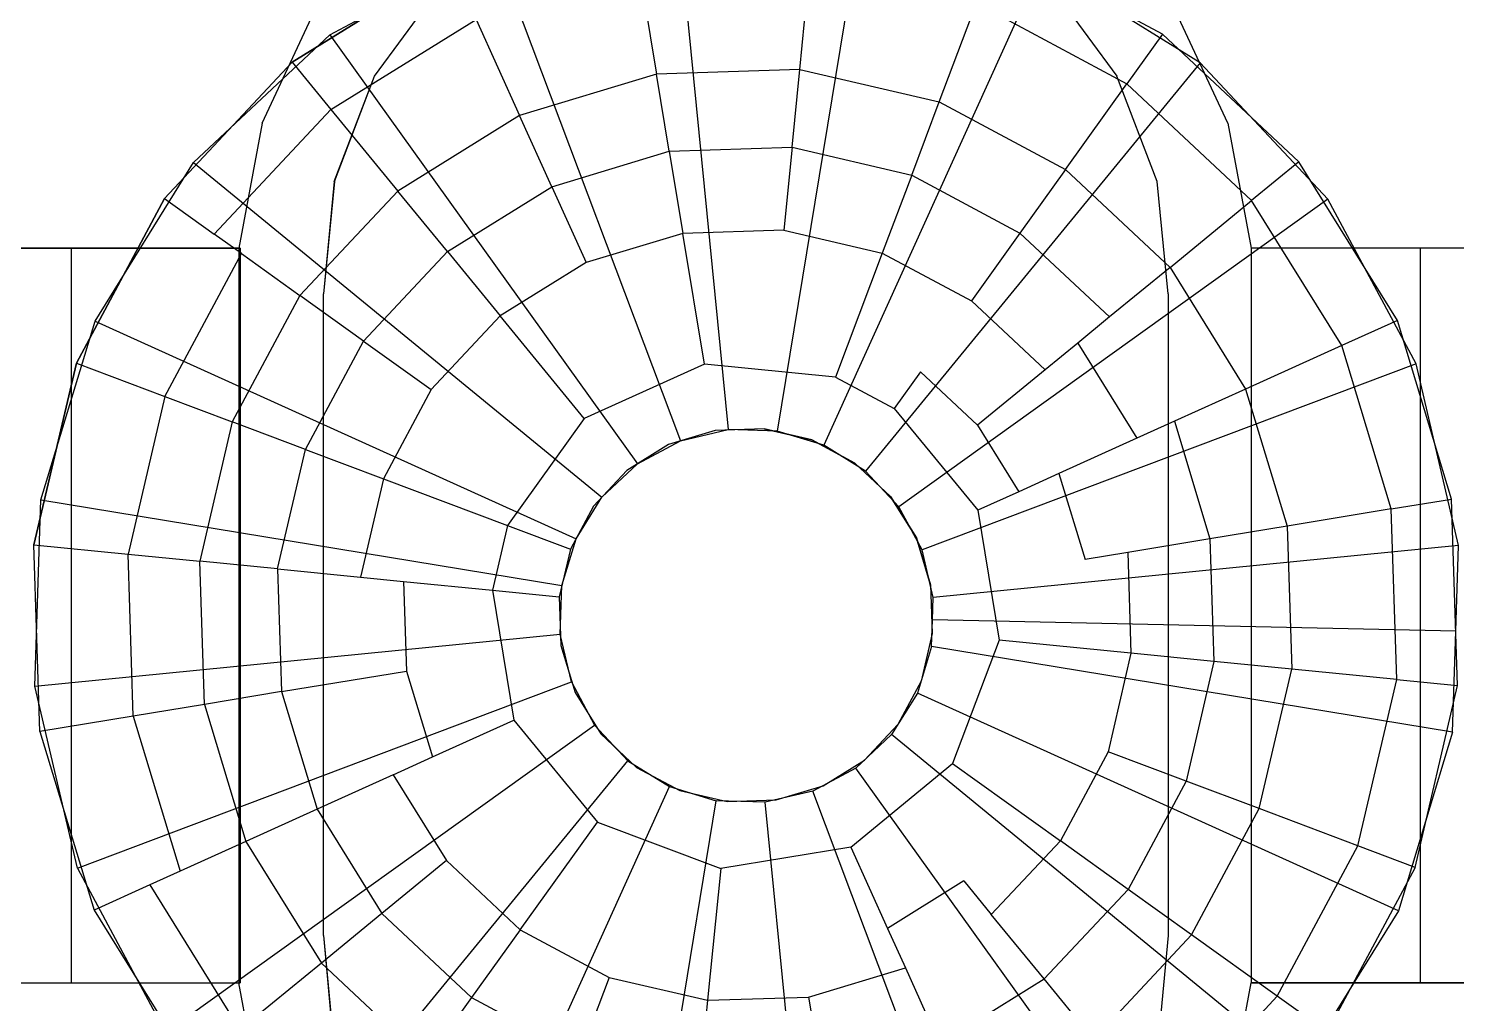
# Model space of a CAD drawing. Extents: x 11992 to 29481, y -6727 to 6811.
# Drawn here: x 19428.43 to 19470.69, y -3080.9 to -3052.04 of the extents above; entities that cross this region are included whole.
import ezdxf

# ---------------------------------------------------------------- set-up
doc = ezdxf.new("R2010")
doc.units = 0
doc.header["$MEASUREMENT"] = 0
doc.layers.get('0').update_dxf_attribs({"color": 8, "linetype": 'CONTINUOUS'})
doc.layers.add('zoylight 5回路', color=4, linetype='CONTINUOUS')

msp = doc.modelspace()

# ---------------------------------------------------------------- linework, layer by layer
for p, q in [((19447.601, -3048.359, -45.497), (19449.139, -3063.908, -45.497)), ((19453.124, -3048.537, -45.497), (19450.585, -3063.955, -45.497)), ((19437.347, -3052.223, -40.497), (19442.219, -3049.616, -40.497)), ((19437.347, -3052.223, -45.497), (19442.219, -3049.616, -45.497)), ((19442.219, -3049.616, -45.497), (19447.729, -3064.238, -45.497)), ((19461.994, -3052.202, -2440.427), (19457.122, -3049.595, -2440.427)), ((19461.994, -3052.202, -2438.427), (19457.122, -3049.595, -2438.427)), ((19436.233, -3053.035, -2440.427), (19440.927, -3050.119, -2440.427)), ((19440.927, -3050.119, -2438.427), (19436.233, -3053.035, -2438.427)), ((19451.255, -3053.246, -2433.636), (19451.562, -3050.14, -2436.349)), ((19458.414, -3050.139, -45.497), (19451.971, -3064.375, -45.497)), ((19463.108, -3053.056, -40.497), (19458.414, -3050.139, -40.497)), ((19463.108, -3053.056, -45.497), (19458.414, -3050.139, -45.497)), ((19446.511, -3050.303, -2436.349), (19447.018, -3053.383, -2433.636)), ((19438.674, -3053.445, -65.512), (19440.65, -3050.751, -65.512)), ((19438.674, -3053.445, -365.512), (19440.65, -3050.751, -365.512)), ((19438.674, -3053.446, -2115.436), (19440.65, -3050.752, -2115.436)), ((19438.674, -3053.446, -2415.436), (19440.65, -3050.752, -2415.436)), ((19458.661, -3050.751, -65.512), (19460.637, -3053.445, -65.512)), ((19458.661, -3050.751, -365.512), (19460.637, -3053.445, -365.512)), ((19458.661, -3050.752, -2115.436), (19460.638, -3053.446, -2115.436)), ((19458.661, -3050.752, -2415.436), (19460.638, -3053.446, -2415.436)), ((19435.345, -3054.835, -2315.496), (19436.942, -3051.417, -2315.496)), ((19435.346, -3054.835, -115.498), (19436.942, -3051.417, -115.498)), ((19455.383, -3054.21, -2433.636), (19456.483, -3051.29, -2436.349)), ((19456.483, -3051.29, -2436.349), (19460.939, -3053.674, -2436.349)), ((19463.925, -3054.835, -115.498), (19462.329, -3051.417, -115.498)), ((19463.925, -3054.835, -2315.496), (19462.329, -3051.417, -2315.496)), ((19437.381, -3054.435, -2436.349), (19441.674, -3051.768, -2436.349)), ((19441.674, -3051.768, -2436.349), (19442.961, -3054.611, -2433.636)), ((19433.315, -3056.003, -40.497), (19437.347, -3052.223, -40.497)), ((19433.315, -3056.003, -45.497), (19437.347, -3052.223, -45.497)), ((19437.347, -3052.223, -40.497), (19437.347, -3052.223, -45.497)), ((19437.347, -3052.223, -45.497), (19446.453, -3064.92, -45.497)), ((19461.994, -3052.202, -2438.427), (19460.939, -3053.674, -2436.349)), ((19466.026, -3055.982, -2440.427), (19461.994, -3052.202, -2440.427)), ((19461.994, -3052.202, -2440.427), (19461.994, -3052.202, -2438.427)), ((19466.026, -3055.982, -2438.427), (19461.994, -3052.202, -2438.427)), ((19432.454, -3057.067, -2440.427), (19436.233, -3053.035, -2440.427)), ((19436.233, -3053.035, -2438.427), (19432.454, -3057.067, -2438.427)), ((19436.233, -3053.035, -2440.427), (19436.233, -3053.035, -2438.427)), ((19436.233, -3053.035, -2438.427), (19437.381, -3054.435, -2436.349)), ((19463.108, -3053.056, -45.497), (19453.2, -3065.138, -45.497)), ((19466.887, -3057.088, -40.497), (19463.108, -3053.056, -40.497)), ((19466.887, -3057.088, -45.497), (19463.108, -3053.056, -45.497)), ((19463.108, -3053.056, -40.497), (19463.108, -3053.056, -45.497)), ((19437.48, -3056.565, -65.512), (19438.674, -3053.445, -65.512)), ((19437.48, -3056.565, -365.512), (19438.674, -3053.445, -365.512)), ((19437.481, -3056.566, -2115.436), (19438.674, -3053.446, -2115.436)), ((19437.481, -3056.566, -2415.436), (19438.674, -3053.446, -2415.436)), ((19438.674, -3053.445, -65.512), (19438.674, -3053.445, -365.512)), ((19438.674, -3053.446, -2115.436), (19438.674, -3053.446, -2415.436)), ((19447.018, -3053.383, -2433.636), (19442.961, -3054.611, -2433.636)), ((19451.255, -3053.246, -2433.636), (19447.018, -3053.383, -2433.636)), ((19447.394, -3055.665, -2432.128), (19447.018, -3053.383, -2433.636)), ((19451.027, -3055.548, -2432.128), (19451.255, -3053.246, -2433.636)), ((19451.255, -3053.246, -2433.636), (19455.383, -3054.21, -2433.636)), ((19461.831, -3056.565, -65.512), (19460.637, -3053.445, -65.512)), ((19461.831, -3056.565, -365.512), (19460.637, -3053.445, -365.512)), ((19460.637, -3053.445, -65.512), (19460.637, -3053.445, -365.512)), ((19461.831, -3056.566, -2115.436), (19460.638, -3053.446, -2115.436)), ((19461.831, -3056.566, -2415.436), (19460.638, -3053.446, -2415.436)), ((19460.638, -3053.446, -2115.436), (19460.638, -3053.446, -2415.436)), ((19459.12, -3056.21, -2433.636), (19460.939, -3053.674, -2436.349)), ((19460.939, -3053.674, -2436.349), (19464.627, -3057.13, -2436.349)), ((19454.567, -3056.375, -2432.128), (19455.383, -3054.21, -2433.636)), ((19455.383, -3054.21, -2433.636), (19459.12, -3056.21, -2433.636)), ((19433.925, -3058.122, -2436.349), (19437.381, -3054.435, -2436.349)), ((19435.346, -3054.835, -115.498), (19434.652, -3058.542, -115.498)), ((19435.345, -3054.835, -2315.496), (19434.652, -3058.543, -2315.496)), ((19435.346, -3054.835, -115.498), (19435.345, -3054.835, -2315.496)), ((19437.381, -3054.435, -2436.349), (19439.36, -3056.849, -2433.636)), ((19442.961, -3054.611, -2433.636), (19439.36, -3056.849, -2433.636)), ((19443.915, -3056.719, -2432.128), (19442.961, -3054.611, -2433.636)), ((19463.925, -3054.835, -115.498), (19464.619, -3058.542, -115.498)), ((19463.925, -3054.835, -2315.496), (19464.619, -3058.543, -2315.496)), ((19463.925, -3054.835, -115.498), (19463.925, -3054.835, -2315.496)), ((19443.915, -3056.719, -2432.128), (19447.394, -3055.665, -2432.128)), ((19447.394, -3055.665, -2432.128), (19451.027, -3055.548, -2432.128)), ((19447.394, -3055.665, -2432.128), (19447.795, -3058.1, -2430.882)), ((19451.027, -3055.548, -2432.128), (19450.784, -3058.004, -2430.882)), ((19451.027, -3055.548, -2432.128), (19454.567, -3056.375, -2432.128)), ((19430.398, -3060.697, -40.497), (19433.315, -3056.003, -40.497)), ((19430.398, -3060.697, -45.497), (19433.315, -3056.003, -45.497)), ((19433.315, -3056.003, -40.497), (19433.315, -3056.003, -45.497)), ((19433.315, -3056.003, -45.497), (19445.397, -3065.91, -45.497)), ((19466.026, -3055.982, -2438.427), (19464.627, -3057.13, -2436.349)), ((19468.943, -3060.676, -2440.427), (19466.026, -3055.982, -2440.427)), ((19468.943, -3060.676, -2438.427), (19466.026, -3055.982, -2438.427)), ((19466.026, -3055.982, -2440.427), (19466.026, -3055.982, -2438.427)), ((19454.567, -3056.375, -2432.128), (19453.697, -3058.684, -2430.882)), ((19454.567, -3056.375, -2432.128), (19457.772, -3058.09, -2432.128)), ((19459.12, -3056.21, -2433.636), (19457.772, -3058.09, -2432.128)), ((19459.12, -3056.21, -2433.636), (19462.213, -3059.109, -2433.636)), ((19439.36, -3056.849, -2433.636), (19436.461, -3059.941, -2433.636)), ((19437.48, -3056.565, -65.512), (19437.156, -3059.89, -65.512)), ((19437.48, -3056.565, -365.512), (19437.156, -3059.89, -365.512)), ((19437.481, -3056.566, -2115.436), (19437.156, -3059.891, -2115.436)), ((19437.481, -3056.566, -2415.436), (19437.156, -3059.891, -2415.436)), ((19437.48, -3056.565, -65.512), (19437.48, -3056.565, -365.512)), ((19437.481, -3056.566, -2115.436), (19437.481, -3056.566, -2415.436)), ((19440.827, -3058.638, -2432.128), (19439.36, -3056.849, -2433.636)), ((19440.827, -3058.638, -2432.128), (19443.915, -3056.719, -2432.128)), ((19443.915, -3056.719, -2432.128), (19444.932, -3058.967, -2430.882)), ((19462.155, -3059.89, -65.512), (19461.831, -3056.565, -65.512)), ((19462.155, -3059.89, -365.512), (19461.831, -3056.565, -365.512)), ((19461.831, -3056.565, -65.512), (19461.831, -3056.565, -365.512)), ((19462.156, -3059.891, -2115.436), (19461.831, -3056.566, -2115.436)), ((19462.156, -3059.891, -2415.436), (19461.831, -3056.566, -2415.436)), ((19461.831, -3056.566, -2115.436), (19461.831, -3056.566, -2415.436)), ((19429.847, -3061.94, -2440.427), (19432.454, -3057.067, -2440.427)), ((19432.454, -3057.067, -2438.427), (19429.847, -3061.94, -2438.427)), ((19432.454, -3057.067, -2440.427), (19432.454, -3057.067, -2438.427)), ((19432.454, -3057.067, -2438.427), (19433.925, -3058.122, -2436.349)), ((19466.887, -3057.088, -45.497), (19454.19, -3066.194, -45.497)), ((19462.213, -3059.109, -2433.636), (19464.627, -3057.13, -2436.349)), ((19467.293, -3061.423, -2436.349), (19464.627, -3057.13, -2436.349)), ((19469.495, -3061.96, -40.497), (19466.887, -3057.088, -40.497)), ((19469.495, -3061.96, -45.497), (19466.887, -3057.088, -45.497)), ((19466.887, -3057.088, -40.497), (19466.887, -3057.088, -45.497)), ((19434.729, -3058.699, -2435.388), (19433.925, -3058.122, -2436.349)), ((19447.795, -3058.1, -2430.882), (19444.932, -3058.967, -2430.882)), ((19450.784, -3058.004, -2430.882), (19447.795, -3058.1, -2430.882)), ((19448.432, -3061.971, -2429.539), (19447.795, -3058.1, -2430.882)), ((19450.784, -3058.004, -2430.882), (19453.697, -3058.684, -2430.882)), ((19457.772, -3058.09, -2432.128), (19456.334, -3060.095, -2430.882)), ((19457.772, -3058.09, -2432.128), (19460.424, -3060.576, -2432.128)), ((19404.696, -3058.537, -651.437), (19429.696, -3058.537, -696.437)), ((19429.696, -3058.537, -576.437), (19404.696, -3058.537, -621.437)), ((19404.696, -3058.537, -1089.437), (19429.696, -3058.537, -1134.437)), ((19429.696, -3058.537, -1014.437), (19404.696, -3058.537, -1059.437)), ((19404.696, -3058.537, -1527.436), (19429.696, -3058.537, -1572.436)), ((19429.696, -3058.537, -1452.437), (19404.696, -3058.537, -1497.436)), ((19404.696, -3058.537, -1965.436), (19429.696, -3058.537, -2010.436)), ((19429.696, -3058.537, -1890.436), (19404.696, -3058.537, -1935.436)), ((19434.696, -3058.537, -576.437), (19429.696, -3058.537, -576.437)), ((19429.696, -3058.537, -696.437), (19434.696, -3058.537, -696.437)), ((19429.696, -3058.537, -576.437), (19429.696, -3080.287, -576.437)), ((19429.696, -3058.537, -696.437), (19429.696, -3080.287, -696.437)), ((19434.696, -3058.537, -1014.437), (19429.696, -3058.537, -1014.437)), ((19429.696, -3058.537, -1134.437), (19434.696, -3058.537, -1134.437)), ((19429.696, -3058.537, -1014.437), (19429.696, -3080.287, -1014.437)), ((19429.696, -3058.537, -1134.437), (19429.696, -3080.287, -1134.437)), ((19434.696, -3058.537, -1452.437), (19429.696, -3058.537, -1452.437)), ((19429.696, -3058.537, -1572.436), (19434.696, -3058.537, -1572.437)), ((19429.696, -3058.537, -1452.437), (19429.696, -3080.287, -1452.437)), ((19429.696, -3058.537, -1572.436), (19429.696, -3080.287, -1572.437)), ((19434.696, -3058.537, -1890.436), (19429.696, -3058.537, -1890.436)), ((19429.696, -3058.537, -2010.436), (19434.696, -3058.537, -2010.436)), ((19429.696, -3058.537, -1890.436), (19429.696, -3080.287, -1890.436)), ((19429.696, -3058.537, -2010.436), (19429.696, -3080.287, -2010.436)), ((19434.652, -3058.542, -115.498), (19434.652, -3080.292, -115.498)), ((19434.652, -3058.542, -115.498), (19434.652, -3058.543, -2315.496)), ((19434.652, -3058.543, -2315.496), (19434.652, -3080.292, -2315.496)), ((19434.696, -3058.537, -576.437), (19434.696, -3058.537, -696.437)), ((19434.696, -3058.537, -576.437), (19434.696, -3080.287, -576.437)), ((19434.696, -3058.537, -696.437), (19434.696, -3080.287, -696.437)), ((19434.696, -3058.537, -1014.437), (19434.696, -3058.537, -1134.437)), ((19434.696, -3058.537, -1014.437), (19434.696, -3080.287, -1014.437)), ((19434.696, -3058.537, -1134.437), (19434.696, -3080.287, -1134.437)), ((19434.696, -3058.537, -1452.437), (19434.696, -3058.537, -1572.437)), ((19434.696, -3058.537, -1452.437), (19434.696, -3080.287, -1452.437)), ((19434.696, -3058.537, -1572.437), (19434.696, -3080.287, -1572.437)), ((19434.696, -3058.537, -1890.436), (19434.696, -3058.537, -2010.436)), ((19434.696, -3058.537, -1890.436), (19434.696, -3080.287, -1890.436)), ((19434.696, -3058.537, -2010.436), (19434.696, -3080.287, -2010.436)), ((19438.341, -3061.29, -2432.128), (19440.827, -3058.638, -2432.128)), ((19440.827, -3058.638, -2432.128), (19442.392, -3060.546, -2430.882)), ((19464.619, -3058.542, -115.498), (19464.619, -3080.292, -115.498)), ((19464.619, -3058.542, -115.498), (19464.619, -3058.543, -2315.496)), ((19464.619, -3058.543, -2315.496), (19464.619, -3080.292, -2315.496)), ((19469.621, -3058.537, -576.434), (19464.621, -3058.537, -576.434)), ((19464.621, -3058.537, -576.434), (19464.621, -3058.537, -696.434)), ((19469.621, -3058.537, -696.434), (19464.621, -3058.537, -696.434)), ((19464.621, -3080.286, -576.434), (19464.621, -3058.537, -576.434)), ((19464.621, -3080.286, -696.434), (19464.621, -3058.537, -696.434)), ((19469.621, -3058.537, -1014.434), (19464.621, -3058.537, -1014.434)), ((19464.621, -3058.537, -1014.434), (19464.621, -3058.537, -1134.434)), ((19469.621, -3058.537, -1134.434), (19464.621, -3058.537, -1134.434)), ((19464.621, -3080.286, -1014.434), (19464.621, -3058.537, -1014.434)), ((19464.621, -3080.286, -1134.434), (19464.621, -3058.537, -1134.434)), ((19469.621, -3058.537, -1452.434), (19464.621, -3058.537, -1452.434)), ((19464.621, -3058.537, -1452.434), (19464.621, -3058.537, -1572.434)), ((19469.621, -3058.537, -1572.434), (19464.621, -3058.537, -1572.434)), ((19464.621, -3080.286, -1452.434), (19464.621, -3058.537, -1452.434)), ((19464.621, -3080.286, -1572.434), (19464.621, -3058.537, -1572.434)), ((19469.621, -3058.537, -1890.433), (19464.621, -3058.537, -1890.433)), ((19464.621, -3058.537, -1890.433), (19464.621, -3058.537, -2010.433)), ((19469.621, -3058.537, -2010.433), (19464.621, -3058.537, -2010.433)), ((19464.621, -3080.286, -1890.433), (19464.621, -3058.537, -1890.433)), ((19464.621, -3080.286, -2010.433), (19464.621, -3058.537, -2010.433)), ((19494.621, -3058.537, -651.434), (19469.621, -3058.537, -696.434)), ((19469.621, -3080.286, -576.434), (19469.621, -3058.537, -576.434)), ((19494.621, -3058.537, -621.434), (19469.621, -3058.537, -576.434)), ((19469.621, -3080.286, -696.434), (19469.621, -3058.537, -696.434)), ((19494.621, -3058.537, -1089.434), (19469.621, -3058.537, -1134.434)), ((19469.621, -3080.286, -1014.434), (19469.621, -3058.537, -1014.434)), ((19494.621, -3058.537, -1059.434), (19469.621, -3058.537, -1014.434)), ((19469.621, -3080.286, -1134.434), (19469.621, -3058.537, -1134.434)), ((19494.621, -3058.537, -1527.434), (19469.621, -3058.537, -1572.434)), ((19469.621, -3080.286, -1452.434), (19469.621, -3058.537, -1452.434)), ((19494.621, -3058.537, -1497.434), (19469.621, -3058.537, -1452.434)), ((19469.621, -3080.286, -1572.434), (19469.621, -3058.537, -1572.434)), ((19494.621, -3058.537, -1965.433), (19469.621, -3058.537, -2010.433)), ((19469.621, -3080.286, -1890.433), (19469.621, -3058.537, -1890.433)), ((19494.621, -3058.537, -1935.433), (19469.621, -3058.537, -1890.433)), ((19469.621, -3080.286, -2010.433), (19469.621, -3058.537, -2010.433)), ((19432.466, -3062.927, -2435.388), (19434.729, -3058.699, -2435.388)), ((19434.729, -3058.699, -2435.388), (19436.461, -3059.941, -2433.636)), ((19444.932, -3058.967, -2430.882), (19442.392, -3060.546, -2430.882)), ((19453.697, -3058.684, -2430.882), (19452.313, -3062.355, -2429.539)), ((19453.697, -3058.684, -2430.882), (19456.334, -3060.095, -2430.882)), ((19462.213, -3059.109, -2433.636), (19460.424, -3060.576, -2432.128)), ((19462.213, -3059.109, -2433.636), (19464.45, -3062.71, -2433.636)), ((19437.156, -3078.89, -65.512), (19437.156, -3059.89, -65.512)), ((19437.156, -3078.89, -365.512), (19437.156, -3059.89, -365.512)), ((19437.156, -3059.89, -65.512), (19437.156, -3059.89, -365.512)), ((19437.156, -3078.891, -2115.436), (19437.156, -3059.891, -2115.436)), ((19437.156, -3078.891, -2415.436), (19437.156, -3059.891, -2415.436)), ((19437.156, -3059.891, -2115.436), (19437.156, -3059.891, -2415.436)), ((19462.155, -3059.89, -65.512), (19462.155, -3078.89, -65.512)), ((19462.155, -3059.89, -365.512), (19462.155, -3078.89, -365.512)), ((19462.155, -3059.89, -65.512), (19462.155, -3059.89, -365.512)), ((19462.156, -3059.891, -2115.436), (19462.156, -3078.891, -2115.436)), ((19462.156, -3059.891, -2415.436), (19462.156, -3078.891, -2415.436)), ((19462.156, -3059.891, -2115.436), (19462.156, -3059.891, -2415.436)), ((19436.461, -3059.941, -2433.636), (19434.461, -3063.679, -2433.636)), ((19438.341, -3061.29, -2432.128), (19436.461, -3059.941, -2433.636)), ((19456.334, -3060.095, -2430.882), (19458.516, -3062.14, -2430.882)), ((19428.796, -3065.986, -40.497), (19430.398, -3060.697, -40.497)), ((19428.796, -3065.986, -45.497), (19430.398, -3060.697, -45.497)), ((19430.398, -3060.697, -40.497), (19430.398, -3060.697, -45.497)), ((19430.398, -3060.697, -45.497), (19444.634, -3067.14, -45.497)), ((19440.346, -3062.728, -2430.882), (19442.392, -3060.546, -2430.882)), ((19444.879, -3063.579, -2429.539), (19442.392, -3060.546, -2430.882)), ((19460.424, -3060.576, -2432.128), (19459.484, -3061.347, -2431.471)), ((19468.943, -3060.676, -2438.427), (19467.293, -3061.423, -2436.349)), ((19470.545, -3065.965, -2440.427), (19468.943, -3060.676, -2440.427)), ((19468.943, -3060.676, -2440.427), (19468.943, -3060.676, -2438.427)), ((19470.545, -3065.965, -2438.427), (19468.943, -3060.676, -2438.427)), ((19436.626, -3064.495, -2432.128), (19438.341, -3061.29, -2432.128)), ((19438.341, -3061.29, -2432.128), (19440.346, -3062.728, -2430.882)), ((19459.484, -3061.347, -2431.471), (19458.516, -3062.14, -2430.882)), ((19459.484, -3061.347, -2431.471), (19461.234, -3064.165, -2431.471)), ((19467.293, -3061.423, -2436.349), (19464.45, -3062.71, -2433.636)), ((19468.758, -3066.26, -2436.349), (19467.293, -3061.423, -2436.349)), ((19428.589, -3067.322, -2440.427), (19429.847, -3061.94, -2440.427)), ((19429.847, -3061.94, -2438.427), (19428.589, -3067.322, -2438.427)), ((19429.847, -3061.94, -2440.427), (19429.847, -3061.94, -2438.427)), ((19429.847, -3061.94, -2438.427), (19432.466, -3062.927, -2435.388)), ((19448.432, -3061.971, -2429.539), (19444.879, -3063.579, -2429.539)), ((19452.313, -3062.355, -2429.539), (19448.432, -3061.971, -2429.539)), ((19469.495, -3061.96, -45.497), (19454.873, -3067.471, -45.497)), ((19470.752, -3067.342, -40.497), (19469.495, -3061.96, -40.497)), ((19470.752, -3067.342, -45.497), (19469.495, -3061.96, -45.497)), ((19469.495, -3061.96, -40.497), (19469.495, -3061.96, -45.497)), ((19452.313, -3062.355, -2429.539), (19454.048, -3063.283, -2429.539)), ((19454.824, -3062.2, -2429.915), (19454.048, -3063.283, -2429.539)), ((19454.824, -3062.2, -2429.915), (19456.513, -3063.783, -2429.915)), ((19458.516, -3062.14, -2430.882), (19456.513, -3063.783, -2429.915)), ((19440.346, -3062.728, -2430.882), (19438.935, -3065.365, -2430.882)), ((19464.45, -3062.71, -2433.636), (19462.342, -3063.664, -2432.128)), ((19464.45, -3062.71, -2433.636), (19465.679, -3066.767, -2433.636)), ((19432.466, -3062.927, -2435.388), (19431.375, -3067.597, -2435.388)), ((19432.466, -3062.927, -2435.388), (19434.461, -3063.679, -2433.636)), ((19454.048, -3063.283, -2429.539), (19456.521, -3066.298, -2429.539)), ((19434.461, -3063.679, -2433.636), (19433.497, -3067.807, -2433.636)), ((19436.626, -3064.495, -2432.128), (19434.461, -3063.679, -2433.636)), ((19444.879, -3063.579, -2429.539), (19442.606, -3066.748, -2429.539)), ((19462.342, -3063.664, -2432.128), (19461.234, -3064.165, -2431.471)), ((19462.342, -3063.664, -2432.128), (19463.396, -3067.143, -2432.128)), ((19448.755, -3063.935, -2429.539), (19447.37, -3064.354, -2429.539)), ((19448.755, -3063.935, -2415.428), (19447.37, -3064.354, -2415.428)), ((19447.729, -3064.238, -45.497), (19449.139, -3063.908, -45.497)), ((19447.729, -3064.238, -65.497), (19449.139, -3063.908, -65.497)), ((19450.202, -3063.888, -2429.539), (19448.755, -3063.935, -2429.539)), ((19450.202, -3063.888, -2415.428), (19448.755, -3063.935, -2415.428)), ((19448.755, -3063.935, -2429.539), (19448.755, -3063.935, -2415.428)), ((19450.585, -3063.955, -45.497), (19449.139, -3063.908, -45.497)), ((19450.585, -3063.955, -65.497), (19449.139, -3063.908, -65.497)), ((19449.139, -3063.908, -45.497), (19449.139, -3063.908, -65.497)), ((19450.202, -3063.888, -2429.539), (19451.612, -3064.217, -2429.539)), ((19451.612, -3064.217, -2415.428), (19450.202, -3063.888, -2415.428)), ((19450.202, -3063.888, -2429.539), (19450.202, -3063.888, -2415.428)), ((19451.971, -3064.375, -45.497), (19450.585, -3063.955, -45.497)), ((19451.971, -3064.375, -65.497), (19450.585, -3063.955, -65.497)), ((19450.585, -3063.955, -45.497), (19450.585, -3063.955, -65.497)), ((19456.513, -3063.783, -2429.915), (19457.734, -3065.749, -2429.915)), ((19435.799, -3068.035, -2432.128), (19436.626, -3064.495, -2432.128)), ((19436.626, -3064.495, -2432.128), (19438.935, -3065.365, -2430.882)), ((19447.37, -3064.354, -2415.428), (19446.141, -3065.118, -2415.428)), ((19447.37, -3064.354, -2429.539), (19446.141, -3065.118, -2429.539)), ((19446.453, -3064.92, -45.497), (19447.729, -3064.238, -45.497)), ((19446.453, -3064.92, -65.497), (19447.729, -3064.238, -65.497)), ((19447.37, -3064.354, -2429.539), (19447.37, -3064.354, -2415.428)), ((19447.729, -3064.238, -45.497), (19447.729, -3064.238, -65.497)), ((19452.888, -3064.9, -2429.539), (19451.612, -3064.217, -2429.539)), ((19451.612, -3064.217, -2429.539), (19451.612, -3064.217, -2415.428)), ((19451.612, -3064.217, -2415.428), (19452.888, -3064.9, -2415.428)), ((19453.2, -3065.138, -45.497), (19451.971, -3064.375, -45.497)), ((19453.2, -3065.138, -65.497), (19451.971, -3064.375, -65.497)), ((19451.971, -3064.375, -45.497), (19451.971, -3064.375, -65.497)), ((19461.234, -3064.165, -2431.471), (19458.927, -3065.21, -2430.363)), ((19445.397, -3065.91, -45.497), (19446.453, -3064.92, -45.497)), ((19445.397, -3065.91, -65.497), (19446.453, -3064.92, -65.497)), ((19446.453, -3064.92, -45.497), (19446.453, -3064.92, -65.497)), ((19452.888, -3064.9, -2429.539), (19453.944, -3065.89, -2429.539)), ((19453.944, -3065.89, -2415.428), (19452.888, -3064.9, -2415.428)), ((19452.888, -3064.9, -2429.539), (19452.888, -3064.9, -2415.428)), ((19438.935, -3065.365, -2430.882), (19438.255, -3068.278, -2430.882)), ((19438.935, -3065.365, -2430.882), (19442.606, -3066.748, -2429.539)), ((19446.141, -3065.118, -2415.428), (19445.151, -3066.174, -2415.428)), ((19446.141, -3065.118, -2429.539), (19445.151, -3066.174, -2429.539)), ((19446.141, -3065.118, -2415.428), (19446.141, -3065.118, -2429.539)), ((19454.19, -3066.194, -45.497), (19453.2, -3065.138, -45.497)), ((19454.19, -3066.194, -65.497), (19453.2, -3065.138, -65.497)), ((19453.2, -3065.138, -45.497), (19453.2, -3065.138, -65.497)), ((19458.927, -3065.21, -2430.363), (19457.734, -3065.749, -2429.915)), ((19458.927, -3065.21, -2430.363), (19459.697, -3067.752, -2430.363)), ((19457.734, -3065.749, -2429.915), (19456.521, -3066.298, -2429.539)), ((19428.618, -3071.51, -40.497), (19428.796, -3065.986, -40.497)), ((19428.618, -3071.51, -45.497), (19428.796, -3065.986, -45.497)), ((19428.796, -3065.986, -40.497), (19428.796, -3065.986, -45.497)), ((19428.796, -3065.986, -45.497), (19444.214, -3068.525, -45.497)), ((19445.151, -3066.174, -2415.428), (19444.468, -3067.45, -2415.428)), ((19445.151, -3066.174, -2429.539), (19444.468, -3067.45, -2429.539)), ((19444.634, -3067.14, -45.497), (19445.397, -3065.91, -45.497)), ((19444.634, -3067.14, -65.497), (19445.397, -3065.91, -65.497)), ((19445.151, -3066.174, -2415.428), (19445.151, -3066.174, -2429.539)), ((19445.397, -3065.91, -45.497), (19445.397, -3065.91, -65.497)), ((19454.708, -3067.119, -2429.539), (19453.944, -3065.89, -2429.539)), ((19453.944, -3065.89, -2429.539), (19453.944, -3065.89, -2415.428)), ((19453.944, -3065.89, -2415.428), (19454.708, -3067.119, -2415.428)), ((19454.873, -3067.471, -45.497), (19454.19, -3066.194, -45.497)), ((19454.873, -3067.471, -65.497), (19454.19, -3066.194, -65.497)), ((19454.19, -3066.194, -45.497), (19454.19, -3066.194, -65.497)), ((19468.758, -3066.26, -2436.349), (19465.679, -3066.767, -2433.636)), ((19468.758, -3066.26, -2436.349), (19470.545, -3065.965, -2438.427)), ((19468.922, -3071.311, -2436.349), (19468.758, -3066.26, -2436.349)), ((19470.723, -3071.489, -2440.427), (19470.545, -3065.965, -2440.427)), ((19470.723, -3071.489, -2438.427), (19470.545, -3065.965, -2438.427)), ((19470.545, -3065.965, -2440.427), (19470.545, -3065.965, -2438.427)), ((19456.521, -3066.298, -2429.539), (19457.154, -3070.147, -2429.539)), ((19442.606, -3066.748, -2429.539), (19442.159, -3068.664, -2429.539)), ((19442.606, -3066.748, -2429.539), (19444.468, -3067.45, -2429.539)), ((19465.679, -3066.767, -2433.636), (19463.396, -3067.143, -2432.128)), ((19465.679, -3066.767, -2433.636), (19465.816, -3071.004, -2433.636)), ((19428.768, -3072.845, -2440.427), (19428.589, -3067.322, -2440.427)), ((19428.589, -3067.322, -2440.427), (19428.589, -3067.322, -2438.427)), ((19428.768, -3072.845, -2438.427), (19428.589, -3067.322, -2438.427)), ((19428.589, -3067.322, -2438.427), (19431.375, -3067.597, -2435.388)), ((19444.468, -3067.45, -2429.539), (19444.139, -3068.86, -2429.539)), ((19444.468, -3067.45, -2415.428), (19444.139, -3068.86, -2415.428)), ((19444.214, -3068.525, -45.497), (19444.634, -3067.14, -45.497)), ((19444.214, -3068.525, -65.497), (19444.634, -3067.14, -65.497)), ((19444.468, -3067.45, -2429.539), (19444.468, -3067.45, -2415.428)), ((19444.634, -3067.14, -45.497), (19444.634, -3067.14, -65.497)), ((19454.708, -3067.119, -2429.539), (19455.127, -3068.505, -2429.539)), ((19455.127, -3068.505, -2415.428), (19454.708, -3067.119, -2415.428)), ((19454.708, -3067.119, -2429.539), (19454.708, -3067.119, -2415.428)), ((19455.202, -3068.88, -45.497), (19454.873, -3067.471, -45.497)), ((19455.202, -3068.88, -65.497), (19454.873, -3067.471, -65.497)), ((19454.873, -3067.471, -45.497), (19454.873, -3067.471, -65.497)), ((19470.752, -3067.342, -45.497), (19455.202, -3068.88, -45.497)), ((19463.396, -3067.143, -2432.128), (19460.962, -3067.544, -2430.882)), ((19463.396, -3067.143, -2432.128), (19463.514, -3070.776, -2432.128)), ((19470.669, -3069.88, -40.497), (19470.752, -3067.342, -40.497)), ((19470.669, -3069.88, -45.497), (19470.752, -3067.342, -45.497)), ((19431.53, -3072.39, -2435.388), (19431.375, -3067.597, -2435.388)), ((19431.375, -3067.597, -2435.388), (19433.497, -3067.807, -2433.636)), ((19435.799, -3068.035, -2432.128), (19433.497, -3067.807, -2433.636)), ((19433.634, -3072.044, -2433.636), (19433.497, -3067.807, -2433.636)), ((19460.962, -3067.544, -2430.882), (19459.697, -3067.752, -2430.363)), ((19460.962, -3067.544, -2430.882), (19461.058, -3070.533, -2430.882)), ((19435.799, -3068.035, -2432.128), (19435.916, -3071.668, -2432.128)), ((19435.799, -3068.035, -2432.128), (19438.255, -3068.278, -2430.882)), ((19438.255, -3068.278, -2430.882), (19439.53, -3068.404, -2430.363)), ((19439.53, -3068.404, -2430.363), (19439.616, -3071.059, -2430.363)), ((19439.53, -3068.404, -2430.363), (19442.159, -3068.664, -2429.539)), ((19442.159, -3068.664, -2429.539), (19442.792, -3072.512, -2429.539)), ((19442.159, -3068.664, -2429.539), (19444.139, -3068.86, -2429.539)), ((19444.167, -3069.971, -45.497), (19444.214, -3068.525, -45.497)), ((19444.167, -3069.971, -65.497), (19444.214, -3068.525, -65.497)), ((19444.214, -3068.525, -45.497), (19444.214, -3068.525, -65.497)), ((19455.127, -3068.505, -2429.539), (19455.127, -3068.505, -2415.428)), ((19455.127, -3068.505, -2415.428), (19455.174, -3069.951, -2415.428)), ((19455.127, -3068.505, -2429.539), (19455.174, -3069.951, -2429.539)), ((19444.139, -3068.86, -2429.539), (19444.139, -3068.86, -2415.428)), ((19444.139, -3068.86, -2429.539), (19444.186, -3070.306, -2429.539)), ((19444.139, -3068.86, -2415.428), (19444.186, -3070.306, -2415.428)), ((19455.181, -3069.545, -45.497), (19455.202, -3068.88, -45.497)), ((19455.181, -3069.545, -65.497), (19455.202, -3068.88, -65.497)), ((19455.202, -3068.88, -45.497), (19455.202, -3068.88, -65.497)), ((19455.155, -3070.327, -45.497), (19455.181, -3069.545, -45.497)), ((19455.155, -3070.327, -65.497), (19455.181, -3069.545, -65.497)), ((19470.669, -3069.88, -45.497), (19455.181, -3069.545, -45.497)), ((19455.181, -3069.545, -45.497), (19455.181, -3069.545, -65.497)), ((19428.618, -3071.51, -45.497), (19444.167, -3069.971, -45.497)), ((19444.496, -3071.381, -45.497), (19444.167, -3069.971, -45.497)), ((19444.496, -3071.381, -65.497), (19444.167, -3069.971, -65.497)), ((19444.167, -3069.971, -45.497), (19444.167, -3069.971, -65.497)), ((19455.174, -3069.951, -2429.539), (19454.845, -3071.361, -2429.539)), ((19455.174, -3069.951, -2415.428), (19454.845, -3071.361, -2415.428)), ((19455.174, -3069.951, -2415.428), (19455.174, -3069.951, -2429.539)), ((19470.573, -3072.865, -40.497), (19470.669, -3069.88, -40.497)), ((19470.573, -3072.865, -45.497), (19470.669, -3069.88, -45.497)), ((19470.669, -3069.88, -40.497), (19470.669, -3069.88, -45.497)), ((19444.186, -3070.306, -2429.539), (19444.605, -3071.692, -2429.539)), ((19444.186, -3070.306, -2429.539), (19444.186, -3070.306, -2415.428)), ((19444.186, -3070.306, -2415.428), (19444.605, -3071.692, -2415.428)), ((19455.155, -3070.327, -45.497), (19454.736, -3071.712, -45.497)), ((19455.155, -3070.327, -65.497), (19454.736, -3071.712, -65.497)), ((19470.573, -3072.865, -45.497), (19455.155, -3070.327, -45.497)), ((19455.155, -3070.327, -45.497), (19455.155, -3070.327, -65.497)), ((19457.154, -3070.147, -2429.539), (19455.779, -3073.797, -2429.539)), ((19461.058, -3070.533, -2430.882), (19457.154, -3070.147, -2429.539)), ((19461.058, -3070.533, -2430.882), (19460.378, -3073.446, -2430.882)), ((19463.514, -3070.776, -2432.128), (19461.058, -3070.533, -2430.882)), ((19463.514, -3070.776, -2432.128), (19462.687, -3074.316, -2432.128)), ((19465.816, -3071.004, -2433.636), (19463.514, -3070.776, -2432.128)), ((19435.916, -3071.668, -2432.128), (19439.616, -3071.059, -2430.363)), ((19439.616, -3071.059, -2430.363), (19440.386, -3073.601, -2430.363)), ((19464.852, -3075.132, -2433.636), (19465.816, -3071.004, -2433.636)), ((19468.922, -3071.311, -2436.349), (19465.816, -3071.004, -2433.636)), ((19467.772, -3076.232, -2436.349), (19468.922, -3071.311, -2436.349)), ((19468.922, -3071.311, -2436.349), (19470.723, -3071.489, -2438.427)), ((19429.875, -3076.891, -40.497), (19428.618, -3071.51, -40.497)), ((19429.875, -3076.891, -45.497), (19428.618, -3071.51, -45.497)), ((19428.618, -3071.51, -40.497), (19428.618, -3071.51, -45.497)), ((19429.875, -3076.891, -45.497), (19444.496, -3071.381, -45.497)), ((19435.916, -3071.668, -2432.128), (19433.634, -3072.044, -2433.636)), ((19435.916, -3071.668, -2432.128), (19436.97, -3075.147, -2432.128)), ((19444.496, -3071.381, -45.497), (19445.179, -3072.657, -45.497)), ((19444.496, -3071.381, -65.497), (19445.179, -3072.657, -65.497)), ((19444.496, -3071.381, -45.497), (19444.496, -3071.381, -65.497)), ((19444.605, -3071.692, -2429.539), (19445.369, -3072.921, -2429.539)), ((19444.605, -3071.692, -2429.539), (19444.605, -3071.692, -2415.428)), ((19444.605, -3071.692, -2415.428), (19445.369, -3072.921, -2415.428)), ((19454.736, -3071.712, -45.497), (19453.972, -3072.941, -45.497)), ((19454.736, -3071.712, -65.497), (19453.972, -3072.941, -65.497)), ((19454.845, -3071.361, -2429.539), (19454.162, -3072.637, -2429.539)), ((19454.845, -3071.361, -2415.428), (19454.162, -3072.637, -2415.428)), ((19468.971, -3078.155, -45.497), (19454.736, -3071.712, -45.497)), ((19454.736, -3071.712, -45.497), (19454.736, -3071.712, -65.497)), ((19454.845, -3071.361, -2429.539), (19454.845, -3071.361, -2415.428)), ((19469.466, -3076.871, -2440.427), (19470.723, -3071.489, -2440.427)), ((19469.466, -3076.871, -2438.427), (19470.723, -3071.489, -2438.427)), ((19433.634, -3072.044, -2433.636), (19431.53, -3072.39, -2435.388)), ((19433.634, -3072.044, -2433.636), (19434.862, -3076.101, -2433.636)), ((19431.53, -3072.39, -2435.388), (19428.768, -3072.845, -2438.427)), ((19431.53, -3072.39, -2435.388), (19432.92, -3076.98, -2435.388)), ((19440.386, -3073.601, -2430.363), (19442.792, -3072.512, -2429.539)), ((19442.792, -3072.512, -2429.539), (19445.265, -3075.528, -2429.539)), ((19428.768, -3072.845, -2438.427), (19430.37, -3078.134, -2438.427)), ((19428.768, -3072.845, -2440.427), (19430.37, -3078.134, -2440.427)), ((19428.768, -3072.845, -2438.427), (19428.768, -3072.845, -2440.427)), ((19432.482, -3081.764, -45.497), (19445.179, -3072.657, -45.497)), ((19445.179, -3072.657, -45.497), (19446.169, -3073.713, -45.497)), ((19445.179, -3072.657, -65.497), (19446.169, -3073.713, -65.497)), ((19445.179, -3072.657, -45.497), (19445.179, -3072.657, -65.497)), ((19445.369, -3072.921, -2429.539), (19446.425, -3073.911, -2429.539)), ((19445.369, -3072.921, -2429.539), (19445.369, -3072.921, -2415.428)), ((19445.369, -3072.921, -2415.428), (19446.425, -3073.911, -2415.428)), ((19453.972, -3072.941, -45.497), (19452.916, -3073.931, -45.497)), ((19453.972, -3072.941, -65.497), (19452.916, -3073.931, -65.497)), ((19453.172, -3073.693, -2429.539), (19454.162, -3072.637, -2429.539)), ((19454.162, -3072.637, -2415.428), (19453.172, -3073.693, -2415.428)), ((19466.055, -3082.849, -45.497), (19453.972, -3072.941, -45.497)), ((19453.972, -3072.941, -45.497), (19453.972, -3072.941, -65.497)), ((19454.162, -3072.637, -2429.539), (19454.162, -3072.637, -2415.428)), ((19470.573, -3072.865, -40.497), (19468.971, -3078.155, -40.497)), ((19470.573, -3072.865, -45.497), (19468.971, -3078.155, -45.497)), ((19470.573, -3072.865, -40.497), (19470.573, -3072.865, -45.497)), ((19460.378, -3073.446, -2430.882), (19458.967, -3076.083, -2430.882)), ((19462.687, -3074.316, -2432.128), (19460.378, -3073.446, -2430.882)), ((19436.261, -3085.796, -45.497), (19446.169, -3073.713, -45.497)), ((19439.218, -3074.13, -2430.882), (19440.386, -3073.601, -2430.363)), ((19446.169, -3073.713, -45.497), (19447.398, -3074.477, -45.497)), ((19446.169, -3073.713, -65.497), (19447.398, -3074.477, -65.497)), ((19446.169, -3073.713, -45.497), (19446.169, -3073.713, -65.497)), ((19451.943, -3074.456, -2429.539), (19453.172, -3073.693, -2429.539)), ((19451.943, -3074.456, -2415.428), (19453.172, -3073.693, -2415.428)), ((19452.763, -3076.27, -2429.539), (19455.779, -3073.797, -2429.539)), ((19453.172, -3073.693, -2429.539), (19453.172, -3073.693, -2415.428)), ((19455.779, -3073.797, -2429.539), (19458.967, -3076.083, -2430.882)), ((19439.218, -3074.13, -2430.882), (19436.97, -3075.147, -2432.128)), ((19439.218, -3074.13, -2430.882), (19440.796, -3076.67, -2430.882)), ((19446.425, -3073.911, -2429.539), (19447.701, -3074.594, -2429.539)), ((19446.425, -3073.911, -2429.539), (19446.425, -3073.911, -2415.428)), ((19446.425, -3073.911, -2415.428), (19447.701, -3074.594, -2415.428)), ((19452.916, -3073.931, -45.497), (19451.64, -3074.614, -45.497)), ((19452.916, -3073.931, -65.497), (19451.64, -3074.614, -65.497)), ((19462.023, -3086.628, -45.497), (19452.916, -3073.931, -45.497)), ((19452.916, -3073.931, -45.497), (19452.916, -3073.931, -65.497)), ((19440.956, -3088.712, -45.497), (19447.398, -3074.477, -45.497)), ((19447.398, -3074.477, -45.497), (19448.784, -3074.896, -45.497)), ((19447.398, -3074.477, -65.497), (19448.784, -3074.896, -65.497)), ((19447.398, -3074.477, -45.497), (19447.398, -3074.477, -65.497)), ((19447.701, -3074.594, -2429.539), (19449.111, -3074.923, -2429.539)), ((19447.701, -3074.594, -2429.539), (19447.701, -3074.594, -2415.428)), ((19447.701, -3074.594, -2415.428), (19449.111, -3074.923, -2415.428)), ((19451.64, -3074.614, -45.497), (19450.23, -3074.943, -45.497)), ((19451.64, -3074.614, -65.497), (19450.23, -3074.943, -65.497)), ((19450.557, -3074.876, -2415.428), (19451.943, -3074.456, -2415.428)), ((19450.557, -3074.876, -2429.539), (19451.943, -3074.456, -2429.539)), ((19457.15, -3089.236, -45.497), (19451.64, -3074.614, -45.497)), ((19451.64, -3074.614, -45.497), (19451.64, -3074.614, -65.497)), ((19451.943, -3074.456, -2415.428), (19451.943, -3074.456, -2429.539)), ((19462.687, -3074.316, -2432.128), (19460.972, -3077.521, -2432.128)), ((19464.852, -3075.132, -2433.636), (19462.687, -3074.316, -2432.128)), ((19446.245, -3090.314, -45.497), (19448.784, -3074.896, -45.497)), ((19450.23, -3074.943, -45.497), (19448.784, -3074.896, -45.497)), ((19450.23, -3074.943, -65.497), (19448.784, -3074.896, -65.497)), ((19448.784, -3074.896, -45.497), (19448.784, -3074.896, -65.497)), ((19449.111, -3074.923, -2429.539), (19450.557, -3074.876, -2429.539)), ((19449.111, -3074.923, -2415.428), (19450.557, -3074.876, -2415.428)), ((19449.111, -3074.923, -2429.539), (19449.111, -3074.923, -2415.428)), ((19451.768, -3090.493, -45.497), (19450.23, -3074.943, -45.497)), ((19450.23, -3074.943, -45.497), (19450.23, -3074.943, -65.497)), ((19450.557, -3074.876, -2429.539), (19450.557, -3074.876, -2415.428)), ((19462.852, -3078.869, -2433.636), (19464.852, -3075.132, -2433.636)), ((19467.772, -3076.232, -2436.349), (19464.852, -3075.132, -2433.636)), ((19436.97, -3075.147, -2432.128), (19434.862, -3076.101, -2433.636)), ((19436.97, -3075.147, -2432.128), (19438.889, -3078.235, -2432.128)), ((19442.979, -3078.716, -2430.882), (19445.265, -3075.528, -2429.539)), ((19445.265, -3075.528, -2429.539), (19448.915, -3076.903, -2429.539)), ((19434.862, -3076.101, -2433.636), (19432.92, -3076.98, -2435.388)), ((19434.862, -3076.101, -2433.636), (19437.1, -3079.702, -2433.636)), ((19452.763, -3076.27, -2429.539), (19448.915, -3076.903, -2429.539)), ((19452.763, -3076.27, -2429.539), (19453.852, -3078.676, -2430.363)), ((19458.967, -3076.083, -2430.882), (19456.921, -3078.265, -2430.882)), ((19460.972, -3077.521, -2432.128), (19458.967, -3076.083, -2430.882)), ((19465.388, -3080.688, -2436.349), (19467.772, -3076.232, -2436.349)), ((19469.466, -3076.871, -2438.427), (19467.772, -3076.232, -2436.349)), ((19440.796, -3076.67, -2430.882), (19438.889, -3078.235, -2432.128)), ((19440.796, -3076.67, -2430.882), (19442.979, -3078.716, -2430.882)), ((19429.875, -3076.891, -40.497), (19432.482, -3081.764, -40.497)), ((19429.875, -3076.891, -45.497), (19432.482, -3081.764, -45.497)), ((19429.875, -3076.891, -40.497), (19429.875, -3076.891, -45.497)), ((19432.92, -3076.98, -2435.388), (19432.019, -3077.388, -2436.349)), ((19448.915, -3076.903, -2429.539), (19448.529, -3080.807, -2430.882)), ((19469.466, -3076.871, -2440.427), (19466.859, -3081.743, -2440.427)), ((19469.466, -3076.871, -2438.427), (19466.859, -3081.743, -2438.427)), ((19469.466, -3076.871, -2440.427), (19469.466, -3076.871, -2438.427)), ((19432.019, -3077.388, -2436.349), (19430.37, -3078.134, -2438.427)), ((19432.019, -3077.388, -2436.349), (19434.686, -3081.681, -2436.349)), ((19456.108, -3077.274, -2430.363), (19453.852, -3078.676, -2430.363)), ((19456.108, -3077.274, -2430.363), (19456.921, -3078.265, -2430.882)), ((19458.486, -3080.173, -2432.128), (19460.972, -3077.521, -2432.128)), ((19462.852, -3078.869, -2433.636), (19460.972, -3077.521, -2432.128)), ((19430.37, -3078.134, -2438.427), (19430.37, -3078.134, -2440.427)), ((19430.37, -3078.134, -2438.427), (19433.286, -3082.829, -2438.427)), ((19430.37, -3078.134, -2440.427), (19433.286, -3082.829, -2440.427)), ((19438.889, -3078.235, -2432.128), (19437.1, -3079.702, -2433.636)), ((19438.889, -3078.235, -2432.128), (19441.541, -3080.721, -2432.128)), ((19458.486, -3080.173, -2432.128), (19456.921, -3078.265, -2430.882)), ((19468.971, -3078.155, -40.497), (19466.055, -3082.849, -40.497)), ((19468.971, -3078.155, -45.497), (19466.055, -3082.849, -45.497)), ((19468.971, -3078.155, -40.497), (19468.971, -3078.155, -45.497)), ((19437.156, -3078.89, -65.512), (19437.469, -3082.225, -65.512)), ((19437.156, -3078.89, -365.512), (19437.469, -3082.225, -365.512)), ((19437.156, -3078.89, -65.512), (19437.156, -3078.89, -365.512)), ((19437.156, -3078.891, -2115.436), (19437.469, -3082.226, -2115.436)), ((19437.156, -3078.891, -2415.436), (19437.469, -3082.226, -2415.436)), ((19437.156, -3078.891, -2115.436), (19437.156, -3078.891, -2415.436)), ((19442.979, -3078.716, -2430.882), (19441.541, -3080.721, -2432.128)), ((19442.979, -3078.716, -2430.882), (19445.616, -3080.127, -2430.882)), ((19453.852, -3078.676, -2430.363), (19454.381, -3079.844, -2430.882)), ((19459.953, -3081.962, -2433.636), (19462.852, -3078.869, -2433.636)), ((19462.155, -3078.89, -65.512), (19461.842, -3082.225, -65.512)), ((19462.155, -3078.89, -365.512), (19461.842, -3082.225, -365.512)), ((19462.156, -3078.891, -2115.436), (19461.843, -3082.226, -2115.436)), ((19462.156, -3078.891, -2415.436), (19461.843, -3082.226, -2415.436)), ((19462.155, -3078.89, -65.512), (19462.155, -3078.89, -365.512)), ((19462.156, -3078.891, -2115.436), (19462.156, -3078.891, -2415.436)), ((19465.388, -3080.688, -2436.349), (19462.852, -3078.869, -2433.636)), ((19437.1, -3079.702, -2433.636), (19434.686, -3081.681, -2436.349)), ((19437.1, -3079.702, -2433.636), (19440.192, -3082.601, -2433.636)), ((19445.616, -3080.127, -2430.882), (19444.746, -3082.436, -2432.128)), ((19445.616, -3080.127, -2430.882), (19448.529, -3080.807, -2430.882)), ((19451.518, -3080.711, -2430.882), (19454.381, -3079.844, -2430.882)), ((19454.381, -3079.844, -2430.882), (19455.398, -3082.091, -2432.128)), ((19455.398, -3082.091, -2432.128), (19458.486, -3080.173, -2432.128)), ((19459.953, -3081.962, -2433.636), (19458.486, -3080.173, -2432.128)), ((19404.696, -3080.287, -651.437), (19429.696, -3080.287, -696.437)), ((19404.696, -3080.287, -621.437), (19429.696, -3080.287, -576.437)), ((19404.696, -3080.287, -1089.437), (19429.696, -3080.287, -1134.437)), ((19404.696, -3080.287, -1059.437), (19429.696, -3080.287, -1014.437)), ((19404.696, -3080.287, -1527.437), (19429.696, -3080.287, -1572.437)), ((19404.696, -3080.287, -1497.437), (19429.696, -3080.287, -1452.437)), ((19404.696, -3080.287, -1965.436), (19429.696, -3080.287, -2010.436)), ((19404.696, -3080.287, -1935.436), (19429.696, -3080.287, -1890.436)), ((19429.696, -3080.287, -576.437), (19434.696, -3080.287, -576.437)), ((19429.696, -3080.287, -696.437), (19434.696, -3080.287, -696.437)), ((19429.696, -3080.287, -1014.437), (19434.696, -3080.287, -1014.437)), ((19429.696, -3080.287, -1134.437), (19434.696, -3080.287, -1134.437)), ((19429.696, -3080.287, -1452.437), (19434.696, -3080.287, -1452.437)), ((19429.696, -3080.287, -1572.437), (19434.696, -3080.287, -1572.437)), ((19429.696, -3080.287, -1890.436), (19434.696, -3080.287, -1890.436)), ((19429.696, -3080.287, -2010.436), (19434.696, -3080.287, -2010.436)), ((19435.346, -3084, -115.498), (19434.652, -3080.292, -115.498)), ((19435.345, -3084, -2315.496), (19434.652, -3080.292, -2315.496)), ((19434.652, -3080.292, -115.498), (19434.652, -3080.292, -2315.496)), ((19434.696, -3080.287, -576.437), (19434.696, -3080.287, -696.437)), ((19434.696, -3080.287, -1014.437), (19434.696, -3080.287, -1134.437)), ((19434.696, -3080.287, -1452.437), (19434.696, -3080.287, -1572.437)), ((19434.696, -3080.287, -1890.436), (19434.696, -3080.287, -2010.436)), ((19463.925, -3084, -115.498), (19464.619, -3080.292, -115.498)), ((19463.925, -3084, -2315.496), (19464.619, -3080.292, -2315.496)), ((19464.619, -3080.292, -115.498), (19464.619, -3080.292, -2315.496)), ((19464.621, -3080.286, -576.434), (19469.621, -3080.286, -576.434)), ((19469.621, -3080.286, -696.434), (19464.621, -3080.286, -696.434)), ((19464.621, -3080.286, -576.434), (19464.621, -3080.286, -696.434)), ((19464.621, -3080.286, -1014.434), (19469.621, -3080.286, -1014.434)), ((19469.621, -3080.286, -1134.434), (19464.621, -3080.286, -1134.434)), ((19464.621, -3080.286, -1014.434), (19464.621, -3080.286, -1134.434)), ((19464.621, -3080.286, -1452.434), (19469.621, -3080.286, -1452.434)), ((19469.621, -3080.286, -1572.434), (19464.621, -3080.286, -1572.434)), ((19464.621, -3080.286, -1452.434), (19464.621, -3080.286, -1572.434)), ((19464.621, -3080.286, -1890.433), (19469.621, -3080.286, -1890.433)), ((19469.621, -3080.286, -2010.433), (19464.621, -3080.286, -2010.433)), ((19464.621, -3080.286, -1890.433), (19464.621, -3080.286, -2010.433)), ((19494.621, -3080.286, -651.434), (19469.621, -3080.286, -696.434)), ((19469.621, -3080.286, -576.434), (19494.621, -3080.286, -621.434)), ((19494.621, -3080.286, -1089.434), (19469.621, -3080.286, -1134.434)), ((19469.621, -3080.286, -1014.434), (19494.621, -3080.286, -1059.434)), ((19494.621, -3080.286, -1527.434), (19469.621, -3080.286, -1572.434)), ((19469.621, -3080.286, -1452.434), (19494.621, -3080.286, -1497.434)), ((19494.621, -3080.286, -1965.433), (19469.621, -3080.286, -2010.433)), ((19469.621, -3080.286, -1890.433), (19494.621, -3080.286, -1935.433)), ((19441.541, -3080.721, -2432.128), (19440.192, -3082.601, -2433.636)), ((19441.541, -3080.721, -2432.128), (19444.746, -3082.436, -2432.128)), ((19448.529, -3080.807, -2430.882), (19448.286, -3083.263, -2432.128)), ((19448.529, -3080.807, -2430.882), (19451.518, -3080.711, -2430.882)), ((19451.518, -3080.711, -2430.882), (19451.919, -3083.145, -2432.128)), ((19465.388, -3080.688, -2436.349), (19461.932, -3084.376, -2436.349)), ((19466.859, -3081.743, -2438.427), (19465.388, -3080.688, -2436.349))]:
    msp.add_line(p, q)
at = {"layer": 'zoylight 5回路', "linetype": 'Continuous'}
for centre, radius, start, end in [((29681.428, -4718.889), 10601.098, 162.1377374, 185.4082193), ((29354.037, -4953.979), 10058.932, 166.1525314, 184.372772)]:
    msp.add_arc(centre, radius, start, end, dxfattribs=at)

doc.saveas('drawing.dxf')
